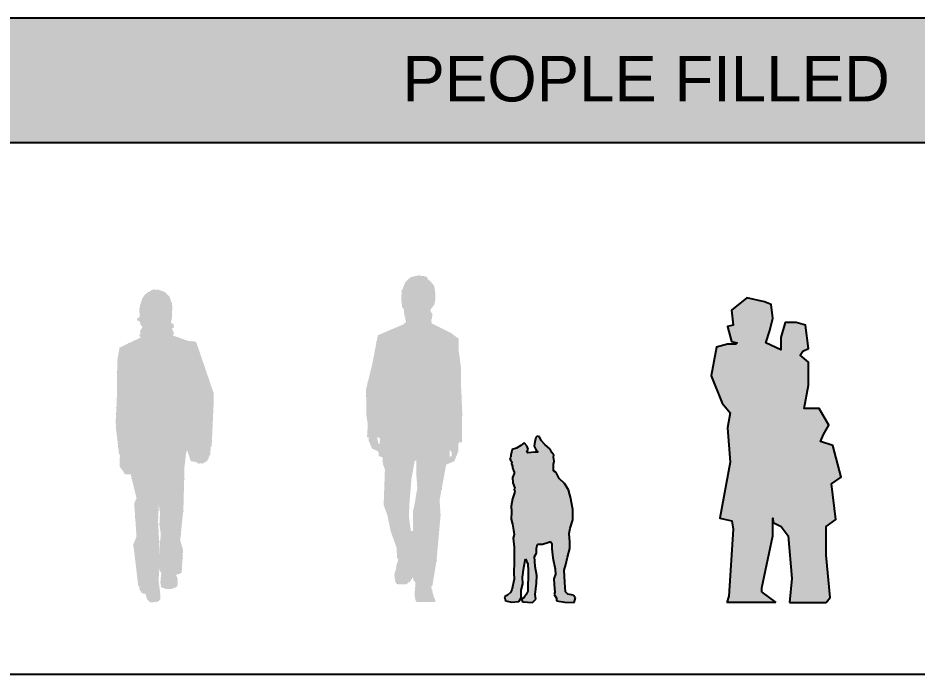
# Model space of a CAD drawing. Header units: millimetres. Extents: x 6811 to 22647, y 8145 to 17218.
# Drawn here: x 11793 to 16733, y 13613 to 17218 of the extents above; entities that cross this region are included whole.
import ezdxf

# ---------------------------------------------------------------- set-up
doc = ezdxf.new("R2010")
doc.units = ezdxf.units.MM
doc.layers.add('www.cad-blocks.net', color=7, linetype='Continuous')
doc.styles.get("Standard").update_dxf_attribs({"font": 'arial.ttf'})

# ---------------------------------------------------------------- blocks, each defined once
blk = doc.blocks.new('A$C6FAB799A')
h = blk.add_hatch(color=256)
h.paths.add_polyline_path([(0.3779, 0.7439), (0.3859, 0.8159), (0.3915, 0.8383), (0.4125, 0.7767), (0.4349, 0.7725), (0.4425, 0.7719), (0.4537, 0.7627), (0.4619, 0.7661), (0.476, 0.7627), (0.5012, 0.7763), (0.5202, 0.8175), (0.5216, 0.8587), (0.5271, 0.8555), (0.5382, 1.094), (0.5391, 1.1473), (0.4438, 1.4263), (0.4394, 1.4332), (0.3969, 1.4376), (0.3146, 1.4668), (0.3205, 1.4817), (0.3081, 1.5038), (0.3203, 1.5119), (0.317, 1.53), (0.3038, 1.5359), (0.3097, 1.5704), (0.3105, 1.6343), (0.2955, 1.6813), (0.2688, 1.707), (0.2324, 1.7194), (0.1996, 1.7176), (0.1623, 1.6937), (0.1466, 1.6719), (0.1343, 1.6317), (0.1295, 1.6107), (0.1321, 1.5695), (0.1171, 1.5597), (0.1175, 1.5509), (0.1332, 1.5436), (0.1353, 1.5296), (0.1424, 1.5191), (0.148, 1.5142), (0.1417, 1.5051), (0.1339, 1.4911), (0.1353, 1.4757), (0.129, 1.4666), (0.136, 1.4589), (0.1403, 1.4575), (0.0209, 1.4003), (0.009, 1.3319), (0.007, 1.2163), (0.006, 1.106), (0, 0.9917), (0.002, 0.952), (0.0179, 0.8176), (0.0229, 0.8077), (0.0209, 0.7481), (0.0527, 0.7044), (0.0825, 0.7044), (0.1143, 0.573), (0.1016, 0.5444), (0.1143, 0.3618), (0.0968, 0.3189), (0.1239, 0.0902), (0.1286, 0.0909), (0.1318, 0.0682), (0.1482, 0.0494), (0.1624, 0.0486), (0.1718, 0.0188), (0.1906, 0), (0.2272, 0.0035), (0.2454, 0.0162), (0.2458, 0.029), (0.2439, 0.0557), (0.235, 0.1262), (0.2389, 0.166), (0.2362, 0.1958), (0.2412, 0.1741), (0.2505, 0.1625), (0.2474, 0.1331), (0.2454, 0.1096), (0.2497, 0.084), (0.2749, 0.074), (0.3062, 0.0736), (0.3391, 0.0891), (0.341, 0.1239), (0.3314, 0.1521), (0.3624, 0.1627), (0.37, 0.2904), (0.3543, 0.3411), (0.3719, 0.5121)])
h.paths.add_polyline_path([(0.2365, 0.5368), (0.2435, 0.4945), (0.2403, 0.4284), (0.248, 0.3745), (0.2442, 0.3391), (0.2426, 0.2673), (0.2373, 0.3605), (0.2326, 0.4498)], flags=16)
at = {"const_width": 0.0000162}
for points in [[(0.3146, 1.4668), (0.3205, 1.4817), (0.3111, 1.4985), (0.3111, 1.5057), (0.3174, 1.5099), (0.3208, 1.5089), (0.317, 1.53), (0.3038, 1.5359), (0.3097, 1.5704), (0.3105, 1.6343), (0.2955, 1.6813), (0.2688, 1.707), (0.2324, 1.7194), (0.1996, 1.7176), (0.1623, 1.6937), (0.1466, 1.6719), (0.1343, 1.6317), (0.1295, 1.6107), (0.1321, 1.5695), (0.1171, 1.5597), (0.1178, 1.5436), (0.1262, 1.5387), (0.1241, 1.5478), (0.1332, 1.5436), (0.1353, 1.5296), (0.1424, 1.5191), (0.148, 1.5142), (0.1417, 1.5051), (0.1339, 1.4911), (0.1353, 1.4757), (0.129, 1.4666), (0.136, 1.4589), (0.1403, 1.4575), (0.0209, 1.4003), (0.009, 1.3319), (0.007, 1.2163), (0.006, 1.106), (0, 0.9917), (0.002, 0.952), (0.0179, 0.8176), (0.0229, 0.8077), (0.0209, 0.7481), (0.0527, 0.7044), (0.0825, 0.7044), (0.1143, 0.573), (0.1016, 0.5444), (0.1143, 0.3618), (0.0968, 0.3189), (0.1239, 0.0902), (0.1286, 0.0909), (0.1318, 0.0682), (0.1482, 0.0494), (0.1624, 0.0486), (0.1718, 0.0188), (0.1906, 0), (0.2272, 0.0035), (0.2454, 0.0162), (0.2458, 0.029), (0.2439, 0.0557), (0.235, 0.1262), (0.2389, 0.166), (0.2362, 0.1958), (0.2412, 0.1741), (0.2505, 0.1625), (0.2474, 0.1331), (0.2454, 0.1096), (0.2497, 0.084), (0.2749, 0.074), (0.3062, 0.0736), (0.3391, 0.0891), (0.341, 0.1239), (0.3314, 0.1521), (0.3624, 0.1627), (0.37, 0.2904), (0.3543, 0.3411), (0.3719, 0.5121), (0.3779, 0.7439), (0.3859, 0.8159), (0.3915, 0.8383), (0.4125, 0.7767), (0.4349, 0.7725), (0.4425, 0.7719), (0.4537, 0.7627), (0.4619, 0.7661), (0.476, 0.7627), (0.5012, 0.7763), (0.5202, 0.8175), (0.5216, 0.8587), (0.5274, 0.8553), (0.5272, 0.8573), (0.5382, 1.094), (0.5391, 1.1473), (0.4438, 1.4263), (0.4394, 1.4332), (0.3969, 1.4376)], [(0.2365, 0.5368), (0.2435, 0.4945), (0.2403, 0.4284), (0.248, 0.3745), (0.2442, 0.3391), (0.2426, 0.2673), (0.2373, 0.3605), (0.2326, 0.4498)]]:
    blk.add_lwpolyline(points, close=True, dxfattribs=at)
blk = doc.blocks.new('A$C5258437B')
h = blk.add_hatch(color=256)
h.paths.add_polyline_path([(0.5283, 1.0489), (0.522, 1.1886), (0.5222, 1.2843), (0.5097, 1.3793), (0.5081, 1.4499), (0.4649, 1.4821), (0.3612, 1.5331), (0.3577, 1.5498), (0.3639, 1.5726), (0.3651, 1.5865), (0.355, 1.597), (0.3542, 1.6105), (0.3662, 1.6243), (0.3763, 1.6395), (0.3814, 1.6701), (0.3808, 1.6978), (0.374, 1.7406), (0.3536, 1.7654), (0.3412, 1.774), (0.335, 1.7889), (0.2903, 1.7976), (0.2457, 1.7883), (0.2166, 1.7616), (0.1957, 1.7105), (0.1934, 1.6651), (0.1981, 1.6268), (0.209, 1.6065), (0.2079, 1.5833), (0.2131, 1.5844), (0.2082, 1.5714), (0.2163, 1.5717), (0.2141, 1.5624), (0.2167, 1.5511), (0.2222, 1.5564), (0.2181, 1.5412), (0.2045, 1.5279), (0.0646, 1.4682), (0.0336, 1.3077), (0, 1.1714), (0.0018, 1.0274), (0.0095, 0.9779), (0.0052, 0.9068), (0.0156, 0.9087), (0.0132, 0.8921), (0.0328, 0.8455), (0.0678, 0.8302), (0.0694, 0.8053), (0.0912, 0.7971), (0.0927, 0.7596), (0.1036, 0.7309), (0.0966, 0.536), (0.1177, 0.4773), (0.1351, 0.3919), (0.1673, 0.3016), (0.171, 0.2409), (0.1777, 0.2389), (0.1678, 0.2069), (0.1627, 0.1769), (0.1554, 0.1559), (0.158, 0.1306), (0.1618, 0.11), (0.1747, 0.0992), (0.2232, 0.1001), (0.246, 0.1224), (0.2563, 0.14), (0.2623, 0.119), (0.2713, 0.1117), (0.2693, 0.0763), (0.2663, 0.0467), (0.2688, 0.0273), (0.2727, 0.008), (0.2798, 0.0022), (0.3785, 0.0022), (0.3822, 0.0091), (0.3722, 0.0303), (0.3572, 0.0864), (0.3641, 0.0908), (0.3872, 0.2299), (0.4095, 0.4798), (0.4041, 0.5623), (0.4403, 0.7573), (0.4851, 0.7766), (0.5064, 0.8291), (0.5082, 0.8794), (0.5263, 0.8801)])
h.paths.add_polyline_path([(0.4709, 0.804), (0.4587, 0.801), (0.4599, 0.8387), (0.4709, 0.824)], flags=16)
h.paths.add_polyline_path([(0.2756, 0.7806), (0.2754, 0.7155), (0.2816, 0.6289), (0.2672, 0.5448), (0.2577, 0.4991), (0.257, 0.3928), (0.2461, 0.3922), (0.2359, 0.4671), (0.2372, 0.5312), (0.2495, 0.6806), (0.2674, 0.7779)], flags=16)
h.paths.add_polyline_path([(0.0752, 0.9036), (0.0768, 0.8932), (0.0752, 0.8823), (0.0754, 0.8677), (0.0671, 0.8747), (0.0634, 0.8927), (0.0613, 0.9091)], flags=16)
blk.add_hatch(color=256).paths.add_polyline_path([(0.8143, 0.3737), (0.8092, 0.3526), (0.8143, 0.3044), (0.8143, 0.2213), (0.8121, 0.1632), (0.8135, 0.1274), (0.8011, 0.0691), (0.793, 0.0552), (0.7767, 0.0403), (0.7603, 0.0306), (0.7659, 0.0082), (0.8007, 0.001), (0.839, 0.0046), (0.8518, 0.025), (0.8523, 0.0674), (0.862, 0.1021), (0.8605, 0.1384), (0.8667, 0.1917), (0.8759, 0.2397), (0.8897, 0.2106), (0.8902, 0.1764), (0.8902, 0.132), (0.8886, 0.101), (0.8896, 0.0627), (0.8804, 0.0433), (0.8682, 0.0275), (0.8544, 0.0183), (0.86, 0.004), (0.9152, 0.0004), (0.9321, 0.0183), (0.93, 0.0443), (0.9367, 0.1056), (0.9383, 0.1478), (0.9291, 0.1978), (0.9255, 0.2525), (0.9357, 0.2709), (0.9372, 0.2984), (0.9419, 0.3195), (0.969, 0.32), (0.9996, 0.3287), (1.0139, 0.3353), (1.0216, 0.3241), (1.0211, 0.2955), (1.0267, 0.2449), (1.039, 0.1821), (1.0405, 0.1548), (1.0323, 0.1293), (1.0339, 0.0981), (1.0369, 0.0568), (1.0334, 0.043), (1.0472, 0.0235), (1.0472, 0.0092), (1.0922, 0.0025), (1.1439, 0), (1.1505, 0.025), (1.1377, 0.0398), (1.1091, 0.0465), (1.0968, 0.0577), (1.0917, 0.1103), (1.0882, 0.1784), (1.0979, 0.2086), (1.1061, 0.2489), (1.1199, 0.2962), (1.1199, 0.334), (1.1153, 0.3794), (1.1219, 0.4075), (1.1363, 0.4538), (1.1358, 0.5105), (1.1225, 0.5779), (1.1205, 0.5917), (1.1128, 0.6188), (1.0901, 0.6536), (1.0611, 0.6817), (1.0439, 0.7134), (1.0307, 0.7234), (1.0303, 0.7603), (1.0344, 0.7761), (1.0303, 0.7988), (1.0316, 0.8101), (1.0212, 0.8232), (1.0117, 0.8418), (0.9831, 0.8678), (0.9618, 0.8895), (0.9523, 0.9099), (0.94, 0.9135), (0.9337, 0.9072), (0.9319, 0.8968), (0.9282, 0.8841), (0.9237, 0.8596), (0.9337, 0.8411), (0.9464, 0.8257), (0.9278, 0.8252), (0.8884, 0.822), (0.8838, 0.8257), (0.8906, 0.842), (0.8834, 0.8614), (0.868, 0.8768), (0.8503, 0.8623), (0.8263, 0.8479), (0.8031, 0.8406), (0.799, 0.8255), (0.7954, 0.8097), (0.7954, 0.801), (0.7899, 0.7943), (0.7931, 0.7816), (0.8008, 0.7734), (0.7994, 0.7603), (0.8044, 0.7508), (0.8044, 0.7404), (0.8108, 0.7254), (0.8144, 0.7199), (0.813, 0.709), (0.8053, 0.6872), (0.8071, 0.6573), (0.8171, 0.6273), (0.8112, 0.6164), (0.8175, 0.6142), (0.8162, 0.6019), (0.8053, 0.5693), (0.7974, 0.5289), (0.7989, 0.4985), (0.7967, 0.4579), (0.804, 0.4311), (0.8098, 0.397)])
for p, q in [((0.9319, 0.8968), (0.9282, 0.8841)), ((0.9337, 0.9072), (0.9319, 0.8968)), ((0.94, 0.9135), (0.9337, 0.9072)), ((0.9523, 0.9099), (0.94, 0.9135)), ((0.9618, 0.8895), (0.9523, 0.9099)), ((0.9831, 0.8678), (0.9618, 0.8895)), ((0.8031, 0.8406), (0.799, 0.8255)), ((0.8263, 0.8479), (0.8031, 0.8406)), ((0.8503, 0.8623), (0.8263, 0.8479)), ((0.868, 0.8768), (0.8503, 0.8623)), ((0.8834, 0.8614), (0.868, 0.8768)), ((0.8906, 0.842), (0.8834, 0.8614)), ((0.8838, 0.8257), (0.8906, 0.842)), ((0.9282, 0.8841), (0.9237, 0.8596)), ((0.9237, 0.8596), (0.9337, 0.8411)), ((0.9337, 0.8411), (0.9464, 0.8257)), ((1.0117, 0.8418), (0.9831, 0.8678)), ((1.0212, 0.8232), (1.0117, 0.8418)), ((0.7954, 0.801), (0.7899, 0.7943)), ((0.7899, 0.7943), (0.7931, 0.7816)), ((0.799, 0.8255), (0.7954, 0.8097)), ((0.7954, 0.8097), (0.7954, 0.801)), ((0.8884, 0.822), (0.8838, 0.8257)), ((0.9278, 0.8252), (0.8884, 0.822)), ((0.9464, 0.8257), (0.9278, 0.8252)), ((1.0316, 0.8101), (1.0212, 0.8232)), ((1.0303, 0.7988), (1.0316, 0.8101)), ((1.0344, 0.7761), (1.0303, 0.7988)), ((0.7931, 0.7816), (0.8008, 0.7734)), ((0.8008, 0.7734), (0.7994, 0.7603)), ((0.7994, 0.7603), (0.8044, 0.7508)), ((0.8044, 0.7508), (0.8044, 0.7404)), ((1.0303, 0.7603), (1.0344, 0.7761)), ((1.0307, 0.7234), (1.0303, 0.7603)), ((0.8044, 0.7404), (0.8108, 0.7254)), ((0.813, 0.709), (0.8053, 0.6872)), ((0.8108, 0.7254), (0.8144, 0.7199)), ((0.8144, 0.7199), (0.813, 0.709)), ((1.0439, 0.7134), (1.0307, 0.7234)), ((1.0611, 0.6817), (1.0439, 0.7134)), ((0.8053, 0.6872), (0.8071, 0.6573)), ((0.8071, 0.6573), (0.8171, 0.6273)), ((1.0901, 0.6536), (1.0611, 0.6817)), ((1.1128, 0.6188), (1.0901, 0.6536)), ((0.8162, 0.6019), (0.8053, 0.5693)), ((0.8171, 0.6273), (0.8112, 0.6164)), ((0.8112, 0.6164), (0.8175, 0.6142)), ((0.8175, 0.6142), (0.8162, 0.6019)), ((1.1205, 0.5917), (1.1128, 0.6188)), ((0.8053, 0.5693), (0.7974, 0.5289)), ((1.1225, 0.5779), (1.1205, 0.5917)), ((1.1358, 0.5105), (1.1225, 0.5779)), ((0.7989, 0.4985), (0.7967, 0.4579)), ((0.7974, 0.5289), (0.7989, 0.4985)), ((1.1363, 0.4538), (1.1358, 0.5105)), ((0.7967, 0.4579), (0.804, 0.4311)), ((1.1219, 0.4075), (1.1363, 0.4538)), ((0.804, 0.4311), (0.8098, 0.397)), ((0.8098, 0.397), (0.8143, 0.3737)), ((1.1153, 0.3794), (1.1219, 0.4075)), ((0.8143, 0.3737), (0.8092, 0.3526)), ((0.8092, 0.3526), (0.8143, 0.3044)), ((1.1199, 0.334), (1.1153, 0.3794)), ((0.8143, 0.3044), (0.8143, 0.2213)), ((0.9357, 0.2709), (0.9372, 0.2984)), ((0.9372, 0.2984), (0.9419, 0.3195)), ((0.9419, 0.3195), (0.969, 0.32)), ((0.969, 0.32), (0.9996, 0.3287)), ((0.9996, 0.3287), (1.0139, 0.3353)), ((1.0139, 0.3353), (1.0216, 0.3241)), ((1.0216, 0.3241), (1.0211, 0.2955)), ((1.1199, 0.2962), (1.1199, 0.334)), ((0.9255, 0.2525), (0.9357, 0.2709)), ((0.9291, 0.1978), (0.9255, 0.2525)), ((1.0211, 0.2955), (1.0267, 0.2449)), ((1.0979, 0.2086), (1.1061, 0.2489)), ((1.1061, 0.2489), (1.1199, 0.2962)), ((0.8143, 0.2213), (0.8121, 0.1632)), ((0.8667, 0.1917), (0.8759, 0.2397)), ((0.8759, 0.2397), (0.8897, 0.2106)), ((0.8897, 0.2106), (0.8902, 0.1764)), ((0.9383, 0.1478), (0.9291, 0.1978)), ((1.0267, 0.2449), (1.039, 0.1821)), ((1.0882, 0.1784), (1.0979, 0.2086)), ((0.8121, 0.1632), (0.8135, 0.1274)), ((0.8605, 0.1384), (0.8667, 0.1917)), ((0.8902, 0.1764), (0.8902, 0.132)), ((1.0405, 0.1548), (1.0323, 0.1293)), ((1.039, 0.1821), (1.0405, 0.1548)), ((1.0917, 0.1103), (1.0882, 0.1784)), ((0.8135, 0.1274), (0.8011, 0.0691)), ((0.8523, 0.0674), (0.862, 0.1021)), ((0.862, 0.1021), (0.8605, 0.1384)), ((0.8902, 0.132), (0.8886, 0.101)), ((0.8886, 0.101), (0.8896, 0.0627)), ((0.93, 0.0443), (0.9367, 0.1056)), ((0.9367, 0.1056), (0.9383, 0.1478)), ((1.0323, 0.1293), (1.0339, 0.0981)), ((1.0968, 0.0577), (1.0917, 0.1103)), ((0.793, 0.0552), (0.7767, 0.0403)), ((0.8011, 0.0691), (0.793, 0.0552)), ((0.8518, 0.025), (0.8523, 0.0674)), ((0.8896, 0.0627), (0.8804, 0.0433)), ((1.0369, 0.0568), (1.0334, 0.043)), ((1.0339, 0.0981), (1.0369, 0.0568)), ((1.1091, 0.0465), (1.0968, 0.0577)), ((0.7767, 0.0403), (0.7603, 0.0306)), ((0.7603, 0.0306), (0.7659, 0.0082)), ((0.7659, 0.0082), (0.8007, 0.001)), ((0.8007, 0.001), (0.839, 0.0046)), ((0.839, 0.0046), (0.8518, 0.025)), ((0.8682, 0.0275), (0.8544, 0.0183)), ((0.8544, 0.0183), (0.86, 0.004)), ((0.86, 0.004), (0.9152, 0.0004)), ((0.8804, 0.0433), (0.8682, 0.0275)), ((0.9152, 0.0004), (0.9321, 0.0183)), ((0.9321, 0.0183), (0.93, 0.0443)), ((1.0334, 0.043), (1.0472, 0.0235)), ((1.0472, 0.0235), (1.0472, 0.0092)), ((1.0472, 0.0092), (1.0922, 0.0025)), ((1.0922, 0.0025), (1.1439, 0)), ((1.1377, 0.0398), (1.1091, 0.0465)), ((1.1505, 0.025), (1.1377, 0.0398)), ((1.1439, 0), (1.1505, 0.025))]:
    blk.add_line(p, q)
at = {"const_width": 0.0000149}
for points in [[(0.2798, 0.0022), (0.3785, 0.0022), (0.3822, 0.0091), (0.3722, 0.0303), (0.3572, 0.0864), (0.3641, 0.0908), (0.3872, 0.2299), (0.4095, 0.4798), (0.4041, 0.5623), (0.4403, 0.7573), (0.4851, 0.7766), (0.5064, 0.8291), (0.5082, 0.8794), (0.5263, 0.8801), (0.5283, 1.0489), (0.522, 1.1886), (0.5222, 1.2843), (0.5097, 1.3793), (0.5081, 1.4499), (0.4649, 1.4821), (0.3612, 1.5331), (0.3577, 1.5498), (0.3639, 1.5726), (0.3651, 1.5865), (0.355, 1.597), (0.3542, 1.6105), (0.3662, 1.6243), (0.3763, 1.6395), (0.3814, 1.6701), (0.3808, 1.6978), (0.374, 1.7406), (0.3536, 1.7654), (0.3412, 1.774), (0.335, 1.7889), (0.2903, 1.7976), (0.2457, 1.7883), (0.2166, 1.7616), (0.1957, 1.7105), (0.1934, 1.6651), (0.1981, 1.6268), (0.209, 1.6065), (0.2082, 1.5909), (0.2068, 1.583), (0.2131, 1.5844), (0.2095, 1.5749), (0.2082, 1.5714), (0.2163, 1.5717), (0.2141, 1.5624), (0.2167, 1.5511), (0.2222, 1.5564), (0.2181, 1.5412), (0.2045, 1.5279), (0.0646, 1.4682), (0.0336, 1.3077), (0, 1.1714), (0.0018, 1.0274), (0.0095, 0.9779), (0.0052, 0.9068), (0.0156, 0.9087), (0.0132, 0.8921), (0.0328, 0.8455), (0.0678, 0.8302), (0.0694, 0.8053), (0.0912, 0.7971), (0.0927, 0.7596), (0.1036, 0.7309), (0.0966, 0.536), (0.1177, 0.4773), (0.1351, 0.3919), (0.1673, 0.3016), (0.171, 0.2409), (0.1777, 0.2389), (0.1678, 0.2069), (0.1627, 0.1769), (0.1554, 0.1559), (0.158, 0.1306), (0.1618, 0.11), (0.1747, 0.0992), (0.2232, 0.1001), (0.246, 0.1224), (0.2563, 0.14), (0.2623, 0.119), (0.2713, 0.1117), (0.2693, 0.0763), (0.2663, 0.0467), (0.2688, 0.0273), (0.2727, 0.008)], [(0.0754, 0.8677), (0.0752, 0.8823), (0.0768, 0.8932), (0.0752, 0.9036), (0.0671, 0.9068), (0.0622, 0.9019), (0.0634, 0.8927), (0.0671, 0.8747)], [(0.4587, 0.801), (0.4709, 0.804), (0.4709, 0.824), (0.4631, 0.8345), (0.4599, 0.8368)], [(0.2461, 0.3922), (0.2359, 0.4671), (0.2372, 0.5312), (0.2495, 0.6806), (0.2674, 0.7779), (0.2756, 0.7806), (0.2754, 0.7155), (0.2816, 0.6289), (0.2672, 0.5448), (0.2577, 0.4991), (0.257, 0.3928)]]:
    blk.add_lwpolyline(points, close=True, dxfattribs=at)
blk = doc.blocks.new('A$C3ADA03D1')
for p, q in [((14.25, 0), (3.43, 0)), ((17.25, 0), (25.27, 0))]:
    blk.add_line(p, q)
for points in [[(18.65, 61.56), (16.25, 61.56), (15.33, 58.26), (15.33, 55.56), (12.01, 57.04), (12.93, 59.76), (13.53, 62.47), (13.21, 65.48), (11.73, 66.08), (7.81, 66.99), (4.49, 64.26), (4.8, 60.96), (3.6, 60.65), (4.49, 57.35), (5.69, 57.04), (5.4, 56.75), (3.6, 56.75), (1.2, 56.15), (0, 49.84), (2.4, 43.81), (4.2, 41.71), (3.6, 38.41), (4.2, 30.87), (1.87, 18.52), (4.56, 17.92), (4.8, 16.14), (3.89, 1.38), (3.43, 0)], [(25.27, 0), (26.18, 1.09), (25.26, 10.42), (25.26, 16.73), (27.38, 18.24), (26.46, 26.06), (28.58, 27.57), (26.78, 34.48), (24.06, 35.39), (24.66, 36.9), (25.86, 39), (23.77, 42.62), (20.45, 42.62), (21.37, 47.73), (21.37, 52.83), (19.53, 54.33), (20.14, 55.24), (21.37, 55.84), (20.77, 60.96), (18.65, 61.56)], [(11.13, 2.29), (11.13, 3.2), (13.53, 14.63), (13.53, 18.53), (13.6, 17.61), (15.4, 16.72), (16.89, 14.65), (17.73, 5.3), (17.25, 0)], [(11.13, 2.29), (14.25, 0)]]:
    blk.add_lwpolyline(points)
blk = doc.blocks.new('A$C036D0D9D')
blk.add_hatch(color=256).paths.add_polyline_path([(0.3833, 1.3889), (0.3003, 1.4259), (0.3232, 1.4941), (0.3382, 1.5617), (0.3303, 1.637), (0.2932, 1.652), (0.1952, 1.6747), (0.1122, 1.6065), (0.1201, 1.524), (0.0901, 1.5162), (0.1122, 1.4337), (0.1422, 1.4259), (0.1351, 1.4188), (0.0901, 1.4188), (0.03, 1.4038), (0, 1.246), (0.0601, 1.0953), (0.1051, 1.0426), (0.0901, 0.9601), (0.1051, 0.7718), (0.0469, 0.4629), (0.114, 0.448), (0.1201, 0.4034), (0.0971, 0.0344), (0.0857, 0), (0.3561, 0), (0.2782, 0.0573), (0.2782, 0.0799), (0.3382, 0.3657), (0.3382, 0.4632), (0.3401, 0.4402), (0.3851, 0.4181), (0.4222, 0.3664), (0.4433, 0.1325), (0.4313, 0), (0.6318, 0), (0.6544, 0.0273), (0.6314, 0.2605), (0.6314, 0.4184), (0.6844, 0.456), (0.6615, 0.6516), (0.7145, 0.6893), (0.6694, 0.862), (0.6014, 0.8848), (0.6164, 0.9225), (0.6465, 0.9751), (0.5943, 1.0654), (0.5113, 1.0654), (0.5343, 1.1933), (0.5343, 1.3207), (0.4884, 1.3583), (0.5034, 1.3811), (0.5343, 1.396), (0.5193, 1.524), (0.4663, 1.5389), (0.4062, 1.5389), (0.3833, 1.4564)])
at = {"xscale": 0.025, "yscale": 0.025, "zscale": 0.025}
blk.add_blockref('A$C3ADA03D1', (0, 0), dxfattribs=at)
blk = doc.blocks.new('FORMAT')
at = {"layer": 'www.cad-blocks.net', "true_color": 0x546d8e}
h = blk.add_hatch(color=155, dxfattribs=at)
h.set_gradient(color1=(68, 68, 68), color2=(84, 109, 142), tint=1)
h.paths.add_polyline_path([(8766.6, 17217.9), (8766.6, 16534.3), (22646.6, 16534.3), (22646.6, 17217.9)])
at = {"layer": 'www.cad-blocks.net', "color": 155, "true_color": 0x546d8e}
for p, q in [((8766.6, 17217.9), (22646.6, 17217.9)), ((8766.6, 16534.3), (22646.6, 16534.3)), ((8766.6, 16534.3), (22646.6, 16534.3)), ((8766.6, 13613), (22646.6, 13613))]:
    blk.add_line(p, q, dxfattribs=at)
at = {"layer": 'www.cad-blocks.net', "insert": (13905.8, 17009.2), "char_height": 250, "attachment_point": 1}
blk.add_mtext_dynamic_manual_height_columns('{\\C255;\\c16777215;PEOPLE FILLED}', width=18450.312, gutter_width=12.5, heights=[0], dxfattribs=at)

msp = doc.modelspace()

# ---------------------------------------------------------------- block references
at = {"xscale": 1000, "yscale": 1000, "zscale": 1000}
for name, p in [('A$C5258437B', (13705.7, 14006.1)), ('A$C6FAB799A', (12329.9, 14006.1)), ('A$C036D0D9D', (15602.1, 14006.1))]:
    msp.add_blockref(name, p, dxfattribs=at)
at = {"layer": 'www.cad-blocks.net'}
msp.add_blockref('FORMAT', (0, 0), dxfattribs=at)

doc.saveas('drawing.dxf')
